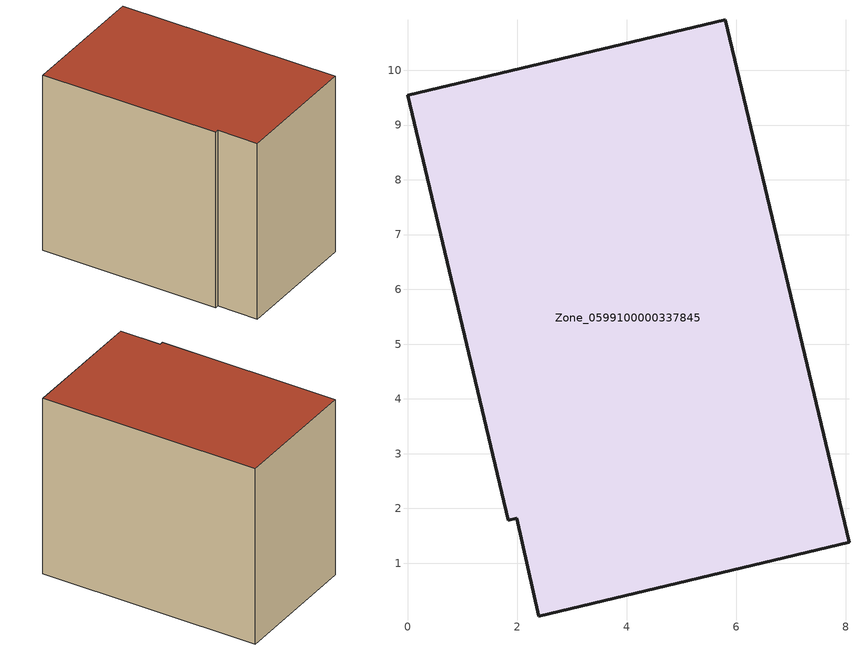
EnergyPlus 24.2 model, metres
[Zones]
Zone_0599100000337845
 floor ground (C_G): 5.8,10.92 8.06,1.38 2.4,0.03 2,1.82 1.84,1.78 0,9.54 z0
 wall outside (C_F): 8.06,1.38 5.8,10.92 0,9.54 1.84,1.78 2,1.82 2.4,0.03 8.06,1.38 z0:8.11
 roof outside (C_R): 5.8,10.92 0,9.54 1.84,1.78 2,1.82 2.4,0.03 8.06,1.38 z8.11
[BUILDING]
Pand.0599100000337845: North Axis=0; Terrain=City; Loads Convergence Tolerance Value=0.04; Temperature Convergence Tolerance Value=0.4; Solar Distribution=FullExterior; Maximum Number of Warmup Days=25; Minimum Number of Warmup Days=1
[Site:Location]
Rotterdam.The.Hague.AP_ZH_NLD Design_Conditions: Latitude=51.96; Longitude=4.45; Time Zone=1; Elevation=-4.5
[SITE:GROUNDTEMPERATURE:BUILDINGSURFACE]
18, 18, 18, 18, 18, 18, 18, 18, 18, 18, 18, 18
[MATERIAL] Thermal Absorptance=0.9; Solar Absorptance=0.7; Visible Absorptance=0.7
Name | Roughness | Thickness | Conductivity | Density | Specific Heat
G.TI.1975-1991 | MediumSmooth | 0.15 | 0.288461 | 540 | 1210
F.TI.1975-1991 | Rough | 0.3 | 0.230769 | 1920 | 840
R.TI.1975-1991 | MediumRough | 0.2 | 0.153846 | 1500 | 1000
[CONSTRUCTION]
C_G: G.TI.1975-1991
C_F: F.TI.1975-1991
C_R: R.TI.1975-1991
[ZONE]
Zone_0599100000337845: Type=1; Multiplier=1; Ceiling Height=Autocalculate; Volume=Autocalculate; Floor Area=autocalculate; Part of Total Floor Area=Yes
[ZONEINFILTRATION:DESIGNFLOWRATE]
Infil_Zone_0599100000337845: Zone or ZoneList or Space or SpaceList=Zone_0599100000337845; Schedule=AlwaysOn; Design Flow Rate Calculation Method=Flow/Area; Flow Rate per Floor Area=0.003; Constant Term Coefficient=1; Temperature Term Coefficient=0; Velocity Term Coefficient=0; Velocity Squared Term Coefficient=0
[HVACTEMPLATE:ZONE:IDEALLOADSAIRSYSTEM]
Zone_0599100000337845: Maximum Heating Supply Air Temperature=50; Minimum Cooling Supply Air Temperature=13; Maximum Heating Supply Air Humidity Ratio=0.0156; Minimum Cooling Supply Air Humidity Ratio=0.0077; Heating Limit=NoLimit; Cooling Limit=NoLimit; Dehumidification Control Type=ConstantSensibleHeatRatio; Cooling Sensible Heat Ratio=0.7; Dehumidification Setpoint=60; Humidification Control Type=None; Humidification Setpoint=30; Outdoor Air Method=None; Outdoor Air Flow Rate per Person=0.00944; Outdoor Air Flow Rate per Zone Floor Area=0; Outdoor Air Flow Rate per Zone=0; Demand Controlled Ventilation Type=None; Outdoor Air Economizer Type=NoEconomizer; Heat Recovery Type=None; Sensible Heat Recovery Effectiveness=0.7; Latent Heat Recovery Effectiveness=0.65
[ZONECONTROL:THERMOSTAT]
ThermostatControl_Zone_0599100000337845: Zone or ZoneList=Zone_0599100000337845; Control Type Schedule=DualSetpointControlType; Control 1=Thermostat_Zone_0599100000337845; Temperature Difference Between Cutout And Setpoint=0
[THERMOSTATSETPOINT:DUALSETPOINT]
Thermostat_Zone_0599100000337845: Heating Setpoint Temperature Schedule=HeatingSetpoint_Zone_0599100000337845; Cooling Setpoint Temperature Schedule=CoolingSetpoint_Zone_0599100000337845
[SCHEDULE:COMPACT]
HeatingSetpoint_Zone_0599100000337845: Through: 12/31, For: AllDays, Until: 24:00, 21
CoolingSetpoint_Zone_0599100000337845: Through: 12/31, For: AllDays, Until: 24:00, 24
DualSetpointControlType: Through: 12/31, For: AllDays, Until: 24:00, 4
AlwaysOn: Through: 12/31, For: AllDays, Until: 24:00, 1
